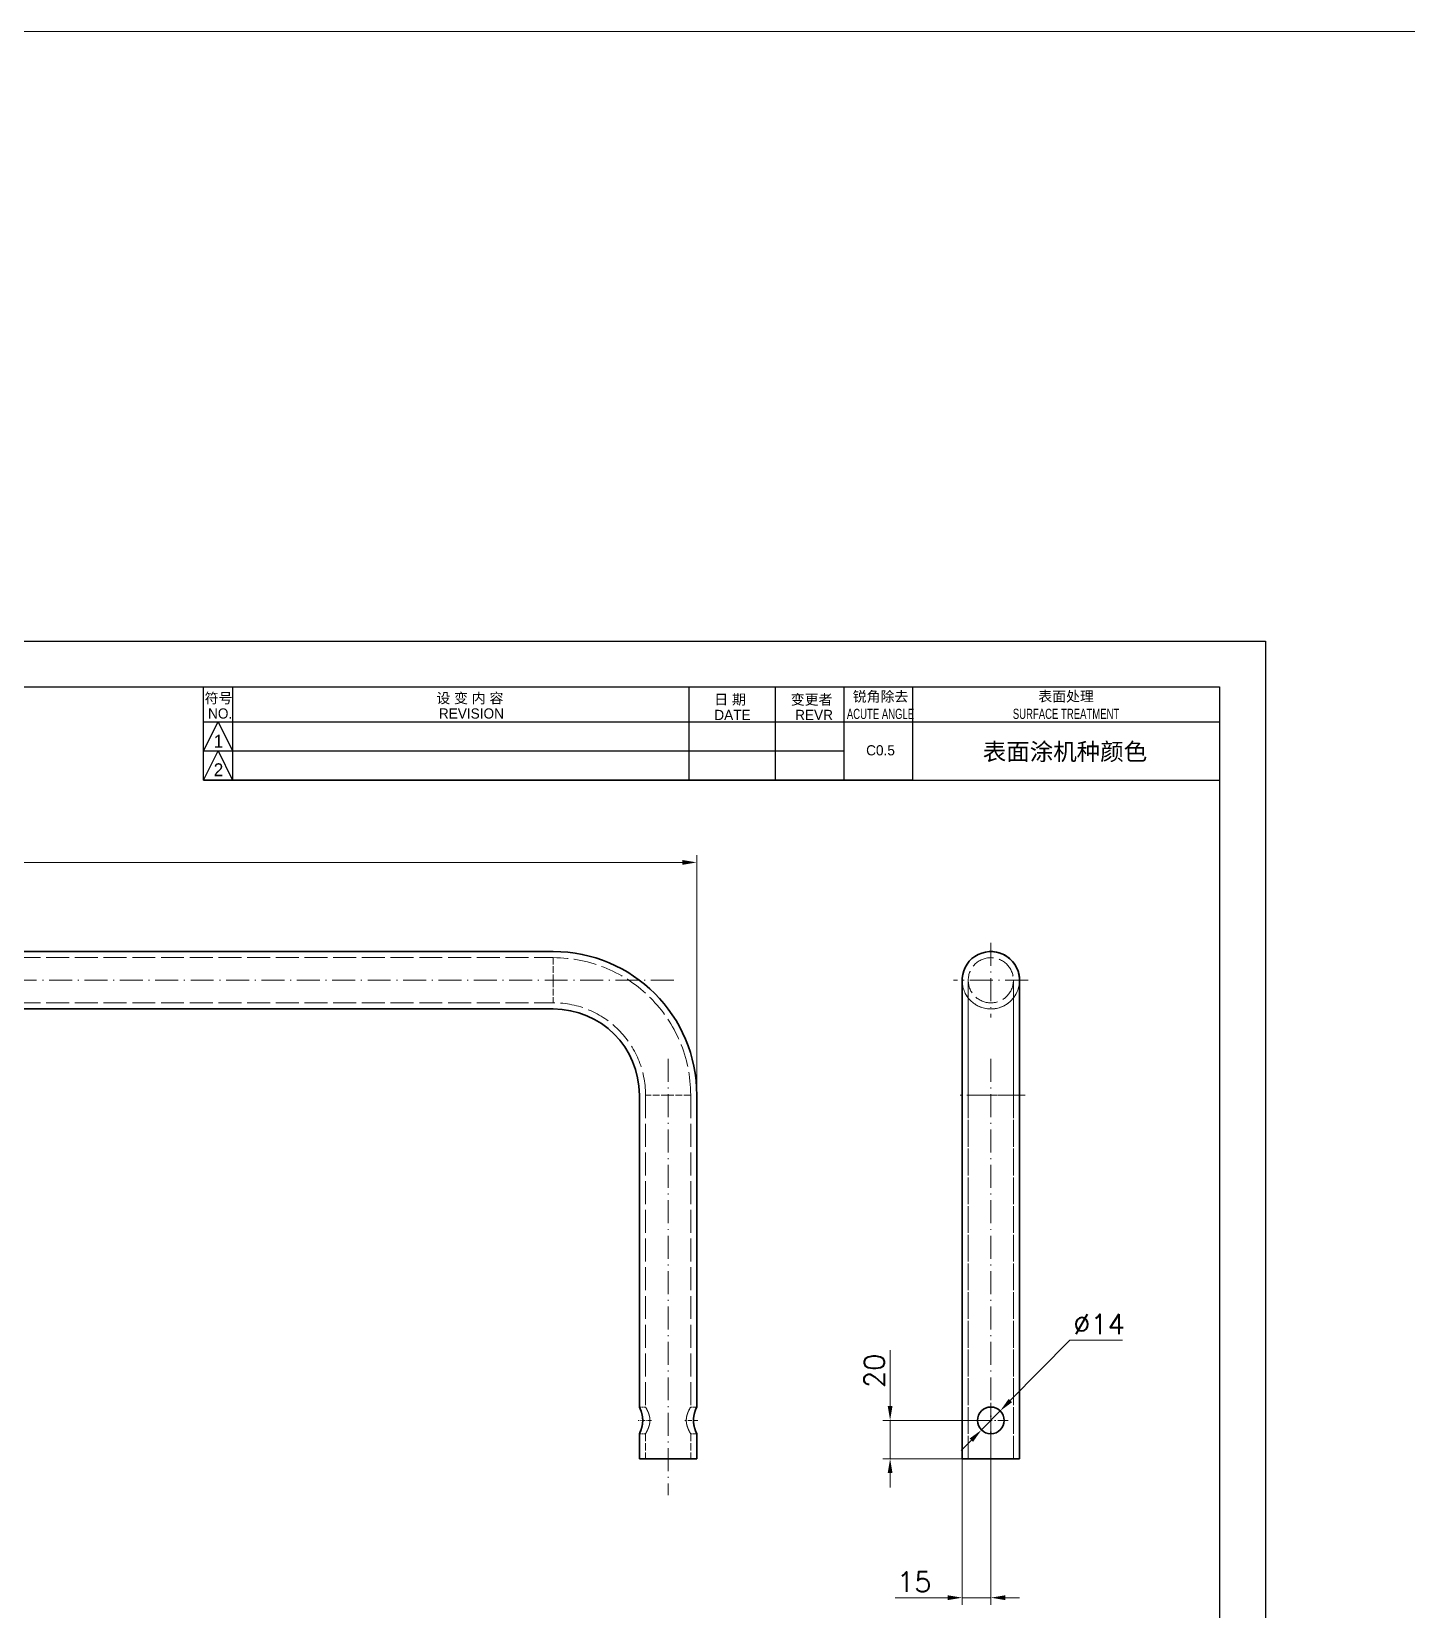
# Model space of a CAD drawing. Extents: x 337 to 133961, y -16604 to 10647.
# Drawn here: x 57180 to 57899, y 4276 to 5101 of the extents above; entities that cross this region are included whole.
import ezdxf
from ezdxf.enums import TextEntityAlignment as Align

# ---------------------------------------------------------------- set-up
doc = ezdxf.new("R2010")
doc.units = 0
for name, pattern in [('CENTER2', [28.575, 19.05, -3.175, 3.175, -3.175]), ('DASHDOT', [18.5, 12, -3, 0.5, -3]), ('DASHED', [15, 12, -3]), ('HIDDEN2', [4.7625, 3.175, -1.5875])]:
    doc.linetypes.add(name, pattern=pattern)
doc.layers.get('0').update_dxf_attribs({"linetype": 'CONTINUOUS'})
doc.layers.get('Defpoints').update_dxf_attribs({"linetype": 'CONTINUOUS'})
doc.layers.add('A3', color=7, linetype='CONTINUOUS')
for name, color, linetype, lineweight in [('DIM', 71, 'CONTINUOUS', 13), ('中心线', 2, 'CENTER2', 13), ('文字', 3, 'CONTINUOUS', 15), ('虚线', 1, 'HIDDEN2', 13)]:
    doc.layers.add(name, color=color, linetype=linetype, lineweight=lineweight)
doc.styles.add('CH-1', font='FSGB2312.ttf', dxfattribs={"height": 3})
doc.styles.get("Standard").update_dxf_attribs({"font": 'txt.shx', "bigfont": 'bigfont.shx'})
doc.dimstyles.new('副本3', dxfattribs={"dimscale": 3, "dimtxt": 3.5, "dimasz": 2.5, "dimexe": 1.25, "dimexo": 0, "dimgap": 1, "dimtad": 1, "dimdsep": 46, "dimtxsty": 'Standard', "dimcen": 0, "dimclrd": 3, "dimclre": 3, "dimclrt": 1, "dimadec": 1, "dimazin": 2, "dimtfac": 1, "dimtmove": 0, "dimatfit": 3, "dimfxl": 0, "dimtolj": 1, "dimlwd": -1, "dimlwe": -1, "dimarcsym": 0})
doc.dimstyles.new('副本3$3', dxfattribs={"dimscale": 3, "dimtxt": 3.5, "dimasz": 2.5, "dimexe": 1.25, "dimexo": 0, "dimgap": 1, "dimtad": 1, "dimtoh": 1, "dimdsep": 46, "dimtxsty": 'Standard', "dimcen": 0, "dimclrd": 3, "dimclre": 3, "dimclrt": 1, "dimadec": 1, "dimazin": 2, "dimtfac": 1, "dimtmove": 0, "dimatfit": 3, "dimfxl": 0, "dimtolj": 1, "dimlwd": -1, "dimlwe": -1, "dimarcsym": 0})

# ---------------------------------------------------------------- blocks, each defined once
blk = doc.blocks.new('A$C2CD672AE')
for p, q in [((-218.5, 8), (201.5, 8)), ((201.5, 8), (201.5, -289)), ((-193.5, 0), (193.5, 0)), ((16.5, -16.21), (16.5, 0)), ((21.57, 0), (21.57, -16.21)), ((69.95, 0), (181.5, 0)), ((69.95, 0), (181.5, 0)), ((69.95, 0), (181.5, 0)), ((69.95, 0), (181.5, 0)), ((193.5, 0), (193.5, -278.55)), ((101.05, 0), (101.05, -16.21)), ((101.05, 0), (101.05, -16.21)), ((101.05, 0), (101.05, -16.21)), ((101.05, 0), (101.05, -16.21)), ((101.05, 0), (101.05, -16.21)), ((116.05, 0), (116.05, -16.21)), ((116.05, 0), (116.05, -16.21)), ((116.05, 0), (116.05, -16.21)), ((116.05, 0), (116.05, -16.21)), ((116.05, 0), (116.05, -16.21)), ((128.05, 0), (128.05, -16.21)), ((128.05, 0), (128.05, -16.21)), ((128.05, 0), (128.05, -16.21)), ((128.05, 0), (128.05, -16.21)), ((128.05, 0), (128.05, -16.21)), ((140.05, -16.21), (140.05, 0)), ((16.5, -11.14), (19.04, -6.07)), ((16.5, -6.07), (128.05, -6.07)), ((16.5, -6.07), (128.05, -6.07)), ((16.5, -6.07), (128.05, -6.07)), ((16.5, -6.07), (128.05, -6.07)), ((19.04, -6.07), (21.57, -11.14)), ((128.05, -6.07), (140.05, -6.07)), ((128.05, -6.07), (140.05, -6.07)), ((128.05, -6.07), (140.05, -6.07)), ((128.05, -6.07), (193.5, -6.07)), ((16.5, -16.21), (19.04, -11.14)), ((16.5, -11.14), (128.05, -11.14)), ((16.5, -11.14), (128.05, -11.14)), ((16.5, -11.14), (128.05, -11.14)), ((16.5, -11.14), (128.05, -11.14)), ((19.04, -11.14), (21.57, -16.21)), ((16.5, -16.21), (140.05, -16.21)), ((140.05, -16.21), (16.5, -16.21)), ((16.5, -16.21), (140.05, -16.21)), ((16.5, -16.21), (193.5, -16.21))]:
    blk.add_line(p, q)
at = {"style": 'CH-1'}
for s, p in [('符号', (19.12, -1.91)), ('设 变 内 容', (62.89, -1.91)), ('日 期', (108.22, -2.16)), ('变更者', (122.43, -2.16)), ('锐角除去', (134.43, -1.63)), ('表面处理', (166.75, -1.61)), ('NO.', (19.39, -4.62)), ('REVISION', (63.16, -4.62)), ('DATE', (108.64, -4.87)), ('REVR', (122.85, -4.87)), ('C0.5', (134.43, -11.03))]:
    blk.add_text(s, height=1.775, dxfattribs=at).set_placement(p, align=Align.MIDDLE)
at = {"style": 'CH-1', "width": 0.7}
for s, p in [('ACUTE ANGLE', (134.43, -4.69)), ('SURFACE TREATMENT', (166.75, -4.68))]:
    blk.add_text(s, height=1.7746, dxfattribs=at).set_placement(p, align=Align.MIDDLE)
blk = doc.blocks.new('*D190')
at = {"layer": 'Defpoints', "color": 0, "transparency": 16777216}
for p in [(57527.22, 4666.83), (56717.22, 4545.25), (57527.22, 4545.25)]:
    blk.add_point(p, dxfattribs=at)
at = {"layer": 'DIM', "color": 3, "transparency": 16777216}
for p, q in [((56717.22, 4545.25), (56717.22, 4670.58)), ((57527.22, 4545.25), (57527.22, 4670.58)), ((56724.72, 4666.83), (57519.72, 4666.83))]:
    blk.add_line(p, q, dxfattribs=at)
for points in [[(56724.72, 4668.08), (56724.72, 4665.58), (56717.22, 4666.83)], [(57519.72, 4668.08), (57519.72, 4665.58), (57527.22, 4666.83)]]:
    blk.add_solid(points, dxfattribs=at)
at = {"layer": 'DIM', "color": 1, "transparency": 16777216, "insert": (57122.22, 4675.08), "char_height": 10.5, "attachment_point": 5}
blk.add_mtext('\\A1;810', dxfattribs=at)
blk = doc.blocks.new('*D191')
at = {"layer": 'Defpoints', "color": 0, "transparency": 16777216}
for p in [(57680.88, 4375.25), (57665.88, 4355.25), (57665.88, 4282.61)]:
    blk.add_point(p, dxfattribs=at)
at = {"layer": 'DIM', "color": 3, "transparency": 16777216}
for p, q in [((57680.88, 4375.25), (57680.88, 4278.86)), ((57665.88, 4355.25), (57665.88, 4278.86)), ((57658.38, 4282.61), (57630.88, 4282.61)), ((57680.88, 4282.61), (57665.88, 4282.61)), ((57688.38, 4282.61), (57695.88, 4282.61))]:
    blk.add_line(p, q, dxfattribs=at)
for points in [[(57658.38, 4283.86), (57658.38, 4281.36), (57665.88, 4282.61)], [(57688.38, 4283.86), (57688.38, 4281.36), (57680.88, 4282.61)]]:
    blk.add_solid(points, dxfattribs=at)
at = {"layer": 'DIM', "color": 1, "transparency": 16777216, "insert": (57640.88, 4290.86), "char_height": 10.5, "attachment_point": 5}
blk.add_mtext('\\A1;15', dxfattribs=at)
blk = doc.blocks.new('*D192')
at = {"layer": 'Defpoints', "color": 0, "transparency": 16777216}
for p in [(57628.24, 4375.25), (57680.88, 4375.25), (57665.88, 4355.25)]:
    blk.add_point(p, dxfattribs=at)
at = {"layer": 'DIM', "color": 3, "transparency": 16777216}
for p, q in [((57628.24, 4382.75), (57628.24, 4412)), ((57680.88, 4375.25), (57624.49, 4375.25)), ((57628.24, 4355.25), (57628.24, 4375.25)), ((57665.88, 4355.25), (57624.49, 4355.25)), ((57628.24, 4347.75), (57628.24, 4340.25))]:
    blk.add_line(p, q, dxfattribs=at)
for points in [[(57626.99, 4382.75), (57629.49, 4382.75), (57628.24, 4375.25)], [(57626.99, 4347.75), (57629.49, 4347.75), (57628.24, 4355.25)]]:
    blk.add_solid(points, dxfattribs=at)
at = {"layer": 'DIM', "color": 1, "transparency": 16777216, "insert": (57619.99, 4401.12), "char_height": 10.5, "attachment_point": 5, "rotation": 90}
blk.add_mtext('\\A1;20', dxfattribs=at)
blk = doc.blocks.new('*D193')
at = {"layer": 'Defpoints', "color": 0, "transparency": 16777216}
for p in [(57685.79, 4380.23), (57675.97, 4370.26)]:
    blk.add_point(p, dxfattribs=at)
at = {"layer": 'DIM', "color": 3, "transparency": 16777216}
for p, q in [((57722.22, 4417.23), (57691.06, 4385.58)), ((57749.72, 4417.23), (57722.22, 4417.23)), ((57675.97, 4370.26), (57685.79, 4380.23)), ((57670.71, 4364.92), (57665.44, 4359.57))]:
    blk.add_line(p, q, dxfattribs=at)
for points in [[(57690.17, 4386.46), (57691.95, 4384.7), (57685.79, 4380.23)], [(57669.82, 4365.79), (57671.6, 4364.04), (57675.97, 4370.26)]]:
    blk.add_solid(points, dxfattribs=at)
at = {"layer": 'DIM', "color": 1, "transparency": 16777216, "insert": (57737.47, 4425.48), "char_height": 10.5, "attachment_point": 5}
blk.add_mtext('\\A1;∅14', dxfattribs=at)

msp = doc.modelspace()

# ---------------------------------------------------------------- linework, layer by layer
at = {"color": 7, "lineweight": 35}
for p, q in [((56872.22, 4620.249), (57452.219, 4620.249)), ((57695.882, 4545.248), (57695.882, 4605.344)), ((56872.22, 4590.249), (57452.219, 4590.249)), ((57497.219, 4545.249), (57497.219, 4382.247)), ((57527.219, 4545.249), (57527.219, 4382.247)), ((57665.882, 4545.248), (57665.882, 4355.248)), ((57695.882, 4355.249), (57695.882, 4545.249)), ((57695.882, 4545.248), (57695.882, 4355.248)), ((57527.219, 4355.249), (57497.219, 4355.249))]:
    msp.add_line(p, q, dxfattribs=at)
at = {"color": 7, "lineweight": 35, "ltscale": 0.324965}
for p, q in [((57497.219, 4368.247), (57497.219, 4355.249)), ((57527.219, 4368.247), (57527.219, 4355.249))]:
    msp.add_line(p, q, dxfattribs=at)
at = {"color": 7, "lineweight": 35, "ltscale": 0.375}
for p, q in [((57680.882, 4355.248), (57665.882, 4355.248)), ((57695.882, 4355.248), (57680.882, 4355.248))]:
    msp.add_line(p, q, dxfattribs=at)
at = {"color": 7, "lineweight": 35}
msp.add_circle((57680.882, 4375.247), 7, dxfattribs=at)
for centre, radius, start, end in [((57452.219, 4545.249), 75, 0, 90), ((57680.882, 4605.248), 15, 356.086957, 176.086957), ((57680.882, 4605.249), 15, 359.573219, 90), ((57452.219, 4545.249), 45, 0, 90), ((57476.829, 4372.691), 22.519, 19.472287, 25.112172), ((57475.293, 4372.004), 24.201, 23.578878, 25.04103), ((57547.408, 4372.769), 22.302, 154.851388, 160.546014), ((57547.318, 4372.794), 22.21, 156.622527, 159.748146), ((57477.031, 4377.725), 22.302, 334.851389, 340.546007), ((57477.078, 4377.718), 22.256, 336.634961, 339.683984), ((57547.609, 4377.804), 22.519, 199.472294, 205.112171), ((57549.138, 4378.488), 24.193, 203.561665, 205.041204)]:
    msp.add_arc(centre, radius, start, end, dxfattribs=at)
for points, degree, knots in [([(57665.882, 4545.248), (57665.882, 4545.962), (57665.882, 4547.389), (57665.882, 4549.527), (57665.882, 4551.659), (57665.882, 4553.784), (57665.882, 4555.897), (57665.882, 4557.997), (57665.882, 4560.081), (57665.882, 4562.145), (57665.882, 4564.188), (57665.882, 4566.207), (57665.882, 4568.2), (57665.882, 4570.163), (57665.882, 4572.094), (57665.882, 4573.991), (57665.882, 4575.852), (57665.882, 4577.673), (57665.882, 4579.453), (57665.882, 4581.19), (57665.882, 4582.881), (57665.882, 4584.523), (57665.882, 4586.116), (57665.882, 4587.657), (57665.882, 4589.143), (57665.882, 4590.574), (57665.882, 4591.947), (57665.882, 4593.26), (57665.882, 4594.513), (57665.882, 4595.702), (57665.882, 4596.827), (57665.882, 4597.887), (57665.882, 4598.879), (57665.882, 4599.803), (57665.882, 4600.658), (57665.882, 4601.442), (57665.882, 4602.154), (57665.882, 4602.794), (57665.882, 4603.36), (57665.882, 4603.852), (57665.882, 4604.27), (57665.882, 4604.613), (57665.882, 4604.881), (57665.882, 4605.073), (57665.881, 4605.528), (57665.893, 4605.919), (57665.917, 4606.272)], 3, [0, 0, 0, 0, 2.14154, 4.280351, 6.4137073, 8.5388903, 10.6531918, 12.7539174, 14.83839, 16.9039534, 18.9479753, 20.9678508, 22.9610059, 24.9249008, 26.8570326, 28.7549392, 30.616202, 32.438449, 34.2193582, 35.95666, 37.6481404, 39.291644, 40.8850764, 42.4264069, 43.9136713, 45.3449745, 46.7184923, 48.0324745, 49.2852465, 50.475212, 51.6008544, 52.6607394, 53.6535162, 54.5779197, 55.432772, 56.2169835, 56.929555, 57.5695784, 58.1362381, 58.628812, 59.0466723, 59.3892865, 59.6590762, 59.8506436, 59.9636525, 61.0242128, 61.0242128, 61.0242128, 61.0242128]), ([(57695.847, 4606.272), (57695.871, 4605.92), (57695.882, 4605.528), (57695.882, 4605.073), (57695.882, 4604.882), (57695.882, 4604.614), (57695.882, 4604.27), (57695.882, 4603.853), (57695.882, 4603.36), (57695.882, 4602.794), (57695.882, 4602.154), (57695.882, 4601.442), (57695.882, 4600.658), (57695.882, 4599.804), (57695.882, 4598.88), (57695.882, 4597.887), (57695.882, 4596.828), (57695.882, 4595.703), (57695.882, 4594.513), (57695.882, 4593.261), (57695.882, 4591.947), (57695.882, 4590.575), (57695.882, 4589.144), (57695.882, 4587.657), (57695.882, 4586.117), (57695.882, 4584.524), (57695.882, 4582.881), (57695.882, 4581.19), (57695.882, 4579.454), (57695.882, 4577.673), (57695.882, 4575.852), (57695.882, 4573.992), (57695.882, 4572.094), (57695.882, 4570.163), (57695.882, 4568.2), (57695.882, 4566.208), (57695.882, 4564.189), (57695.882, 4562.146), (57695.882, 4560.081), (57695.882, 4557.997), (57695.882, 4555.897), (57695.882, 4553.784), (57695.882, 4551.66), (57695.882, 4549.527), (57695.882, 4547.389), (57695.882, 4545.963), (57695.882, 4545.249)], 3, [0, 0, 0, 0, 1.0605603, 1.1735692, 1.3651366, 1.6349263, 1.9775406, 2.3954009, 2.8879747, 3.4546344, 4.0946578, 4.8072293, 5.5914409, 6.4462931, 7.3706966, 8.3634735, 9.4233584, 10.5490009, 11.7389663, 12.9917384, 14.3057205, 15.6792384, 17.1105415, 18.597806, 20.1391365, 21.7325688, 23.3760724, 25.0675528, 26.8048546, 28.5857638, 30.4080108, 32.2692736, 34.1671802, 36.099312, 38.0632069, 40.0563621, 42.0762376, 44.1202594, 46.1858228, 48.2702955, 50.3710211, 52.4853225, 54.6105055, 56.7438618, 58.8826728, 61.0242128, 61.0242128, 61.0242128, 61.0242128]), ([(57498.059, 4380.197), (57498.169, 4379.884), (57498.278, 4379.551), (57498.385, 4379.193), (57498.535, 4378.632), (57498.662, 4378.049), (57498.702, 4377.848), (57498.796, 4377.331), (57498.868, 4376.802), (57498.901, 4376.481), (57498.934, 4376.04), (57498.949, 4375.594), (57498.951, 4375.479), (57498.953, 4375.363), (57498.953, 4375.247)], 5, [0, 0, 0, 0, 0, 0, 3.6356814, 3.6356814, 3.6356814, 5.513772, 5.513772, 5.513772, 8.3786538, 8.3786538, 8.3786538, 9.3829577, 9.3829577, 9.3829577, 9.3829577, 9.3829577, 9.3829577]), ([(57498.953, 4375.247), (57498.953, 4374.263), (57498.86, 4373.278), (57498.679, 4372.336), (57498.418, 4371.369), (57498.137, 4370.524), (57498.111, 4370.447), (57498.085, 4370.372), (57498.059, 4370.298)], 5, [0, 0, 0, 0, 0, 0, 8.5698887, 8.5698887, 8.5698887, 9.4365346, 9.4365346, 9.4365346, 9.4365346, 9.4365346, 9.4365346]), ([(57525.486, 4375.247), (57525.486, 4376.231), (57525.578, 4377.217), (57525.759, 4378.159), (57526.021, 4379.125), (57526.301, 4379.971), (57526.327, 4380.047), (57526.353, 4380.123), (57526.379, 4380.197)], 5, [0, 0, 0, 0, 0, 0, 8.5698838, 8.5698838, 8.5698838, 9.4365292, 9.4365292, 9.4365292, 9.4365292, 9.4365292, 9.4365292]), ([(57526.379, 4370.298), (57526.27, 4370.611), (57526.161, 4370.944), (57526.053, 4371.302), (57525.903, 4371.863), (57525.776, 4372.446), (57525.736, 4372.647), (57525.642, 4373.163), (57525.571, 4373.693), (57525.537, 4374.014), (57525.504, 4374.455), (57525.49, 4374.9), (57525.487, 4375.016), (57525.486, 4375.132), (57525.486, 4375.247)], 5, [0, 0, 0, 0, 0, 0, 3.6356834, 3.6356834, 3.6356834, 5.513775, 5.513775, 5.513775, 8.3786583, 8.3786583, 8.3786583, 9.3829628, 9.3829628, 9.3829628, 9.3829628, 9.3829628, 9.3829628])]:
    msp.add_open_spline(points, degree=degree, knots=knots, dxfattribs=at)
at = {"layer": 'A3'}
msp.add_lwpolyline([(56564.442, 4782.503), (57824.442, 4782.503), (57824.442, 3891.503), (56564.442, 3891.503)], close=True, dxfattribs=at)
at = {"layer": 'DIM', "color": 1}
msp.add_lwpolyline([(54747.954, 5100.967), (67664.626, 5100.967), (67664.626, 2351.005), (54747.954, 2351.005)], close=True, dxfattribs=at)
at = {"layer": '中心线', "linetype": 'DASHDOT', "lineweight": 13}
for p, q in [((57680.882, 4624.749), (57680.882, 4585.749)), ((56726.219, 4605.249), (57518.219, 4605.249)), ((57700.382, 4605.249), (57661.382, 4605.249)), ((57512.219, 4564.249), (57512.219, 4336.249)), ((57680.882, 4564.249), (57680.882, 4336.248)), ((57698.891, 4545.249), (57662.88, 4545.249))]:
    msp.add_line(p, q, dxfattribs=at)
at = {"layer": '中心线', "linetype": 'DASHDOT', "lineweight": 13, "ltscale": 0.455}
for p, q in [((57680.882, 4384.347), (57680.882, 4366.147)), ((57689.982, 4375.247), (57671.782, 4375.247))]:
    msp.add_line(p, q, dxfattribs=at)
at = {"layer": '中心线', "linetype": 'DASHDOT', "lineweight": 13, "ltscale": 0.171149}
msp.add_line((57503.494, 4375.247), (57496.648, 4375.247), dxfattribs=at)
at = {"layer": '中心线', "linetype": 'DASHDOT', "lineweight": 13, "ltscale": 0.171143}
msp.add_line((57527.79, 4375.247), (57520.944, 4375.247), dxfattribs=at)
at = {"layer": '虚线', "linetype": 'DASHED', "lineweight": 13}
for p, q in [((56872.22, 4617.049), (57452.219, 4617.049)), ((57665.882, 4605.219), (57665.882, 4545.249)), ((57669.082, 4545.249), (57669.082, 4605.249)), ((57669.082, 4605.248), (57669.082, 4545.248)), ((57692.682, 4545.249), (57692.682, 4605.249)), ((57692.682, 4605.248), (57692.682, 4545.248)), ((56872.22, 4593.449), (57452.219, 4593.449)), ((57500.419, 4545.249), (57500.419, 4382.247)), ((57524.019, 4545.249), (57524.019, 4382.247)), ((57665.882, 4355.249), (57665.882, 4545.249)), ((57669.082, 4355.249), (57669.082, 4545.249)), ((57669.082, 4545.248), (57669.082, 4355.248)), ((57692.682, 4355.249), (57692.682, 4545.249)), ((57692.682, 4545.248), (57692.682, 4355.248))]:
    msp.add_line(p, q, dxfattribs=at)
at = {"layer": '虚线', "linetype": 'DASHED', "lineweight": 13, "ltscale": 0.295}
for p, q in [((57452.219, 4617.049), (57452.219, 4605.249)), ((57452.219, 4617.049), (57452.219, 4605.249)), ((57452.219, 4605.249), (57452.219, 4593.449)), ((57452.219, 4605.249), (57452.219, 4593.449)), ((57512.219, 4545.249), (57500.419, 4545.249)), ((57512.219, 4545.249), (57500.419, 4545.249)), ((57524.019, 4545.249), (57512.219, 4545.249)), ((57524.019, 4545.249), (57512.219, 4545.249)), ((57669.082, 4545.249), (57680.882, 4545.249)), ((57680.882, 4545.249), (57669.082, 4545.249)), ((57680.882, 4545.248), (57669.082, 4545.248)), ((57680.882, 4545.248), (57669.082, 4545.248)), ((57680.882, 4545.249), (57692.682, 4545.249)), ((57680.882, 4545.249), (57692.682, 4545.249)), ((57692.682, 4545.248), (57680.882, 4545.248)), ((57692.682, 4545.248), (57680.882, 4545.248))]:
    msp.add_line(p, q, dxfattribs=at)
at = {"layer": '虚线', "linetype": 'DASHED', "lineweight": 13, "ltscale": 0.024871}
msp.add_line((57665.917, 4604.225), (57665.882, 4605.219), dxfattribs=at)
at = {"layer": '虚线', "linetype": 'DASHED', "lineweight": 13, "ltscale": 0.08}
for p, q in [((57500.419, 4382.247), (57497.219, 4382.247)), ((57527.219, 4382.247), (57524.019, 4382.247)), ((57500.419, 4368.247), (57497.219, 4368.247)), ((57527.219, 4368.247), (57524.019, 4368.247))]:
    msp.add_line(p, q, dxfattribs=at)
at = {"layer": '虚线', "linetype": 'DASHED', "lineweight": 13, "ltscale": 0.007563}
msp.add_line((57526.481, 4380.482), (57526.379, 4380.197), dxfattribs=at)
at = {"layer": '虚线', "linetype": 'DASHED', "lineweight": 13, "ltscale": 0.008144}
msp.add_line((57497.949, 4369.991), (57498.059, 4370.298), dxfattribs=at)
at = {"layer": '虚线', "linetype": 'DASHED', "lineweight": 13, "ltscale": 0.324965}
for p, q in [((57500.419, 4368.247), (57500.419, 4355.249)), ((57524.019, 4368.247), (57524.019, 4355.249))]:
    msp.add_line(p, q, dxfattribs=at)
at = {"layer": '虚线', "linetype": 'DASHED', "lineweight": 13}
for centre in [(57680.882, 4605.249), (57680.882, 4605.248)]:
    msp.add_circle(centre, 11.8, dxfattribs=at)
for centre, radius, start, end in [((57680.882, 4605.249), 15, 90, 359.573219), ((57452.219, 4545.249), 71.8, 360, 90), ((57680.882, 4605.248), 15, 176.086957, 356.086957), ((57681.13, 4605.243), 14.752, 356.042237, 0.391174), ((57452.219, 4545.249), 48.2, 360, 90), ((57478.027, 4373.16), 21.233, 19.354688, 23.669782), ((57480.733, 4370.469), 22.94, 25.092197, 30.892139), ((57480.671, 4370.436), 23.011, 25.101694, 30.883933), ((57543.782, 4370.429), 23.027, 149.120632, 154.898761), ((57543.691, 4370.476), 22.924, 149.103297, 154.907342), ((57546.146, 4373.358), 20.911, 154.842684, 156.767648), ((57478.266, 4377.148), 20.939, 334.843585, 336.776954), ((57480.656, 4380.066), 23.027, 329.120633, 334.898749), ((57480.747, 4380.019), 22.924, 329.103296, 334.907354), ((57543.705, 4380.026), 22.94, 205.092209, 210.892138), ((57543.768, 4380.059), 23.011, 205.101682, 210.883933), ((57546.402, 4377.331), 21.222, 199.35387, 203.65184)]:
    msp.add_arc(centre, radius, start, end, dxfattribs=at)
for points, knots in [([(57498.953, 4375.247), (57498.953, 4376.231), (57498.861, 4377.217), (57498.679, 4378.159), (57498.418, 4379.125), (57498.137, 4379.971), (57498.111, 4380.047), (57498.085, 4380.123), (57498.059, 4380.197)], [0, 0, 0, 0, 0, 0, 8.5698478, 8.5698478, 8.5698478, 9.4364954, 9.4364954, 9.4364954, 9.4364954, 9.4364954, 9.4364954]), ([(57498.059, 4370.298), (57498.169, 4370.611), (57498.278, 4370.944), (57498.385, 4371.302), (57498.535, 4371.863), (57498.662, 4372.446), (57498.702, 4372.647), (57498.796, 4373.163), (57498.868, 4373.693), (57498.901, 4374.014), (57498.934, 4374.455), (57498.949, 4374.9), (57498.951, 4375.016), (57498.953, 4375.132), (57498.953, 4375.247)], [0, 0, 0, 0, 0, 0, 3.6356636, 3.6356636, 3.6356636, 5.5137217, 5.5137217, 5.5137217, 8.3785775, 8.3785775, 8.3785775, 9.3828588, 9.3828588, 9.3828588, 9.3828588, 9.3828588, 9.3828588]), ([(57502.72, 4375.247), (57502.72, 4376.029), (57502.638, 4376.811), (57502.479, 4377.566), (57502.18, 4378.57), (57501.826, 4379.474), (57501.72, 4379.725), (57501.614, 4379.967), (57501.507, 4380.197)], [0, 0, 0, 0, 0, 0, 6.8111755, 6.8111755, 6.8111755, 9.5671516, 9.5671516, 9.5671516, 9.5671516, 9.5671516, 9.5671516]), ([(57501.507, 4370.298), (57501.651, 4370.607), (57501.794, 4370.937), (57501.932, 4371.28), (57502.132, 4371.827), (57502.307, 4372.407), (57502.363, 4372.608), (57502.467, 4373.021), (57502.554, 4373.447), (57502.592, 4373.664), (57502.658, 4374.107), (57502.698, 4374.557), (57502.712, 4374.788), (57502.72, 4375.018), (57502.72, 4375.247)], [0, 0, 0, 0, 0, 0, 3.6850691, 3.6850691, 3.6850691, 5.5890586, 5.5890586, 5.5890586, 7.527486, 7.527486, 7.527486, 9.5209477, 9.5209477, 9.5209477, 9.5209477, 9.5209477, 9.5209477]), ([(57501.508, 4380.197), (57501.651, 4379.887), (57501.794, 4379.558), (57501.932, 4379.215), (57502.132, 4378.667), (57502.307, 4378.088), (57502.363, 4377.887), (57502.468, 4377.474), (57502.554, 4377.048), (57502.592, 4376.831), (57502.658, 4376.388), (57502.699, 4375.938), (57502.713, 4375.707), (57502.72, 4375.477), (57502.72, 4375.247)], [0, 0, 0, 0, 0, 0, 3.6850758, 3.6850758, 3.6850758, 5.589069, 5.589069, 5.589069, 7.5274981, 7.5274981, 7.5274981, 9.5209621, 9.5209621, 9.5209621, 9.5209621, 9.5209621, 9.5209621]), ([(57502.72, 4375.247), (57502.72, 4374.357), (57502.614, 4373.466), (57502.408, 4372.618), (57502.081, 4371.638), (57501.718, 4370.768), (57501.647, 4370.605), (57501.577, 4370.449), (57501.508, 4370.298)], [0, 0, 0, 0, 0, 0, 7.7556285, 7.7556285, 7.7556285, 9.5635478, 9.5635478, 9.5635478, 9.5635478, 9.5635478, 9.5635478]), ([(57522.931, 4380.197), (57522.788, 4379.887), (57522.645, 4379.558), (57522.506, 4379.215), (57522.306, 4378.667), (57522.131, 4378.088), (57522.076, 4377.887), (57521.971, 4377.474), (57521.884, 4377.048), (57521.846, 4376.831), (57521.781, 4376.388), (57521.74, 4375.938), (57521.726, 4375.707), (57521.719, 4375.477), (57521.719, 4375.247)], [0, 0, 0, 0, 0, 0, 3.6850658, 3.6850658, 3.6850658, 5.5890534, 5.5890534, 5.5890534, 7.527479, 7.527479, 7.527479, 9.5209387, 9.5209387, 9.5209387, 9.5209387, 9.5209387, 9.5209387]), ([(57521.719, 4375.247), (57521.718, 4376.138), (57521.824, 4377.028), (57522.03, 4377.877), (57522.357, 4378.857), (57522.72, 4379.727), (57522.791, 4379.89), (57522.861, 4380.046), (57522.931, 4380.197)], [0, 0, 0, 0, 0, 0, 7.755636, 7.755636, 7.755636, 9.5635568, 9.5635568, 9.5635568, 9.5635568, 9.5635568, 9.5635568]), ([(57521.719, 4375.247), (57521.719, 4374.466), (57521.8, 4373.683), (57521.959, 4372.929), (57522.258, 4371.925), (57522.613, 4371.021), (57522.718, 4370.77), (57522.824, 4370.528), (57522.931, 4370.298)], [0, 0, 0, 0, 0, 0, 6.8111823, 6.8111823, 6.8111823, 9.5671609, 9.5671609, 9.5671609, 9.5671609, 9.5671609, 9.5671609]), ([(57522.931, 4370.298), (57522.788, 4370.607), (57522.644, 4370.937), (57522.506, 4371.28), (57522.306, 4371.827), (57522.131, 4372.407), (57522.075, 4372.608), (57521.971, 4373.021), (57521.884, 4373.447), (57521.846, 4373.664), (57521.78, 4374.107), (57521.74, 4374.557), (57521.726, 4374.788), (57521.718, 4375.018), (57521.719, 4375.247)], [0, 0, 0, 0, 0, 0, 3.6850725, 3.6850725, 3.6850725, 5.5890639, 5.5890639, 5.5890639, 7.5274911, 7.5274911, 7.5274911, 9.5209531, 9.5209531, 9.5209531, 9.5209531, 9.5209531, 9.5209531]), ([(57526.379, 4380.197), (57526.27, 4379.884), (57526.16, 4379.551), (57526.053, 4379.193), (57525.903, 4378.632), (57525.776, 4378.049), (57525.736, 4377.848), (57525.642, 4377.331), (57525.571, 4376.802), (57525.537, 4376.481), (57525.504, 4376.04), (57525.489, 4375.594), (57525.487, 4375.479), (57525.486, 4375.363), (57525.486, 4375.247)], [0, 0, 0, 0, 0, 0, 3.6356656, 3.6356656, 3.6356656, 5.5137248, 5.5137248, 5.5137248, 8.3785821, 8.3785821, 8.3785821, 9.3828641, 9.3828641, 9.3828641, 9.3828641, 9.3828641, 9.3828641]), ([(57525.486, 4375.247), (57525.486, 4374.263), (57525.578, 4373.278), (57525.759, 4372.336), (57526.021, 4371.369), (57526.301, 4370.524), (57526.327, 4370.447), (57526.353, 4370.372), (57526.379, 4370.298)], [0, 0, 0, 0, 0, 0, 8.5698428, 8.5698428, 8.5698428, 9.43649, 9.43649, 9.43649, 9.43649, 9.43649, 9.43649])]:
    msp.add_open_spline(points, degree=5, knots=knots, dxfattribs=at)

# ---------------------------------------------------------------- block references
at = {"xscale": 3, "yscale": 3, "zscale": 3}
msp.add_blockref('A$C2CD672AE', (57219.942, 4758.503), dxfattribs=at)

# ---------------------------------------------------------------- texts
at = {"layer": '文字', "color": 1, "linetype": 'Continuous', "style": 'CH-1'}
for s, height, p in [('1', 6.75, (57277.252, 4730.124, -750.242)), ('表面涂机种颜色', 9, (57719.636, 4724.902, -750.242)), ('2', 6.75, (57277.252, 4715.293, -750.242))]:
    msp.add_text(s, height=height, dxfattribs=at).set_placement(p, align=Align.MIDDLE)

# ---------------------------------------------------------------- dimensions: what is measured, and where the dimension line sits
at = {"layer": 'DIM'}
for base, p1, p2, picture, middle in [((57527.219, 4666.834), (56717.219, 4545.249), (57527.219, 4545.249), '*D190', (57122.219, 4675.084)), ((57665.882, 4282.613), (57680.882, 4375.247), (57665.882, 4355.249), '*D191', (57640.882, 4290.863))]:
    dim = msp.add_linear_dim(base=base, p1=p1, p2=p2, dimstyle='副本3', dxfattribs=at)
    dim.commit()
    dim.dimension.update_dxf_attribs({"geometry": picture, "text_midpoint": middle})
dim = msp.add_diameter_dim_2p(p1=(57675.97, 4370.26), p2=(57685.794, 4380.234), dimstyle='副本3$3', dxfattribs=at)
dim.commit()
dim.dimension.update_dxf_attribs({"geometry": '*D193', "text_midpoint": (57737.473, 4417.225), "dimtype": 163})
dim = msp.add_linear_dim(base=(57628.236, 4375.247), p1=(57665.882, 4355.248), p2=(57680.882, 4375.247), angle=90, dimstyle='副本3', dxfattribs=at)
dim.commit()
dim.dimension.update_dxf_attribs({"geometry": '*D192', "text_midpoint": (57619.986, 4401.122)})

doc.saveas('drawing.dxf')
